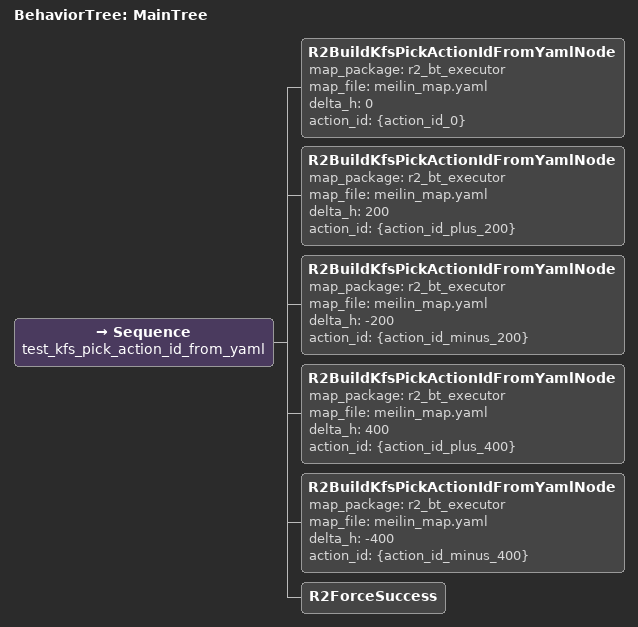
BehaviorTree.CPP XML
<root BTCPP_format="4" main_tree_to_execute="MainTree">
  <BehaviorTree ID="MainTree">
    <Sequence name="test_kfs_pick_action_id_from_yaml">

      <R2BuildKfsPickActionIdFromYamlNode
        map_package="r2_bt_executor"
        map_file="meilin_map.yaml"
        delta_h="0"
        action_id="{action_id_0}" />

      <R2BuildKfsPickActionIdFromYamlNode
        map_package="r2_bt_executor"
        map_file="meilin_map.yaml"
        delta_h="200"
        action_id="{action_id_plus_200}" />

      <R2BuildKfsPickActionIdFromYamlNode
        map_package="r2_bt_executor"
        map_file="meilin_map.yaml"
        delta_h="-200"
        action_id="{action_id_minus_200}" />

      <R2BuildKfsPickActionIdFromYamlNode
        map_package="r2_bt_executor"
        map_file="meilin_map.yaml"
        delta_h="400"
        action_id="{action_id_plus_400}" />

      <R2BuildKfsPickActionIdFromYamlNode
        map_package="r2_bt_executor"
        map_file="meilin_map.yaml"
        delta_h="-400"
        action_id="{action_id_minus_400}" />

      <R2ForceSuccess />

    </Sequence>
  </BehaviorTree>
</root>
